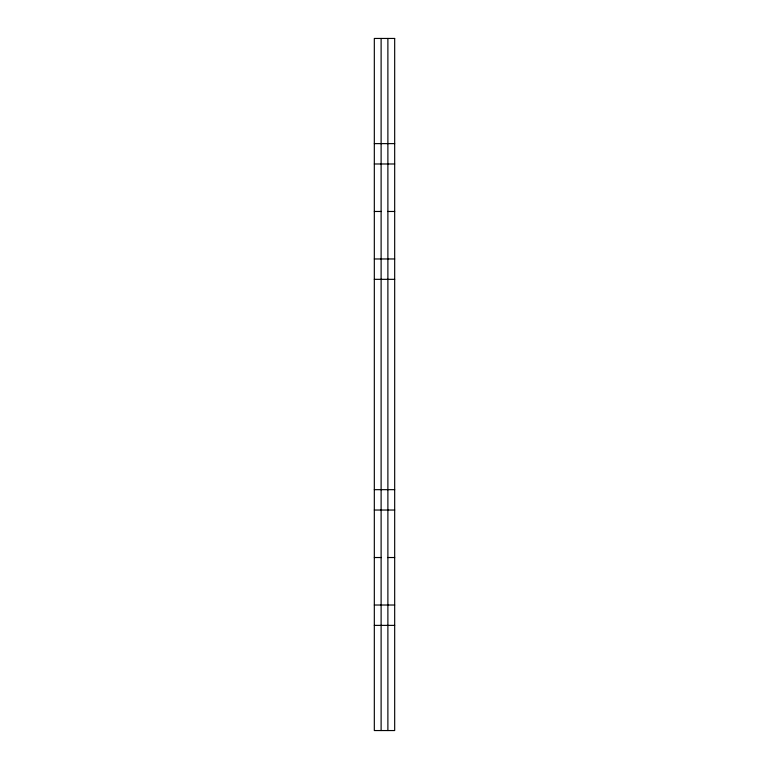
<?xml version="1.0" encoding="UTF-8"?>
<svg xmlns="http://www.w3.org/2000/svg" width="769" height="769" viewBox="0 0 769 769"><rect width="100%" height="100%" fill="white"/><g stroke="black" fill="none" stroke-linecap="round" stroke-linejoin="round"><path stroke-width="1.15" d="M374.32 143.62L394.68 143.62M374.32 163.98L394.68 163.98M374.32 211.475L381.511 211.475M387.489 211.475L394.68 211.475M374.32 258.97L394.68 258.97M374.32 279.33L394.68 279.33M374.32 489.67L394.68 489.67M374.32 510.03L394.68 510.03M374.32 557.525L381.511 557.525M387.489 557.525L394.68 557.525M374.32 605.02L394.68 605.02M374.32 625.38L394.68 625.38M387.884 38.45L387.884 730.55M381.116 38.45L381.116 730.55M394.68 38.45L374.32 38.45L374.32 730.55L394.68 730.55L394.68 38.45"/></g></svg>
